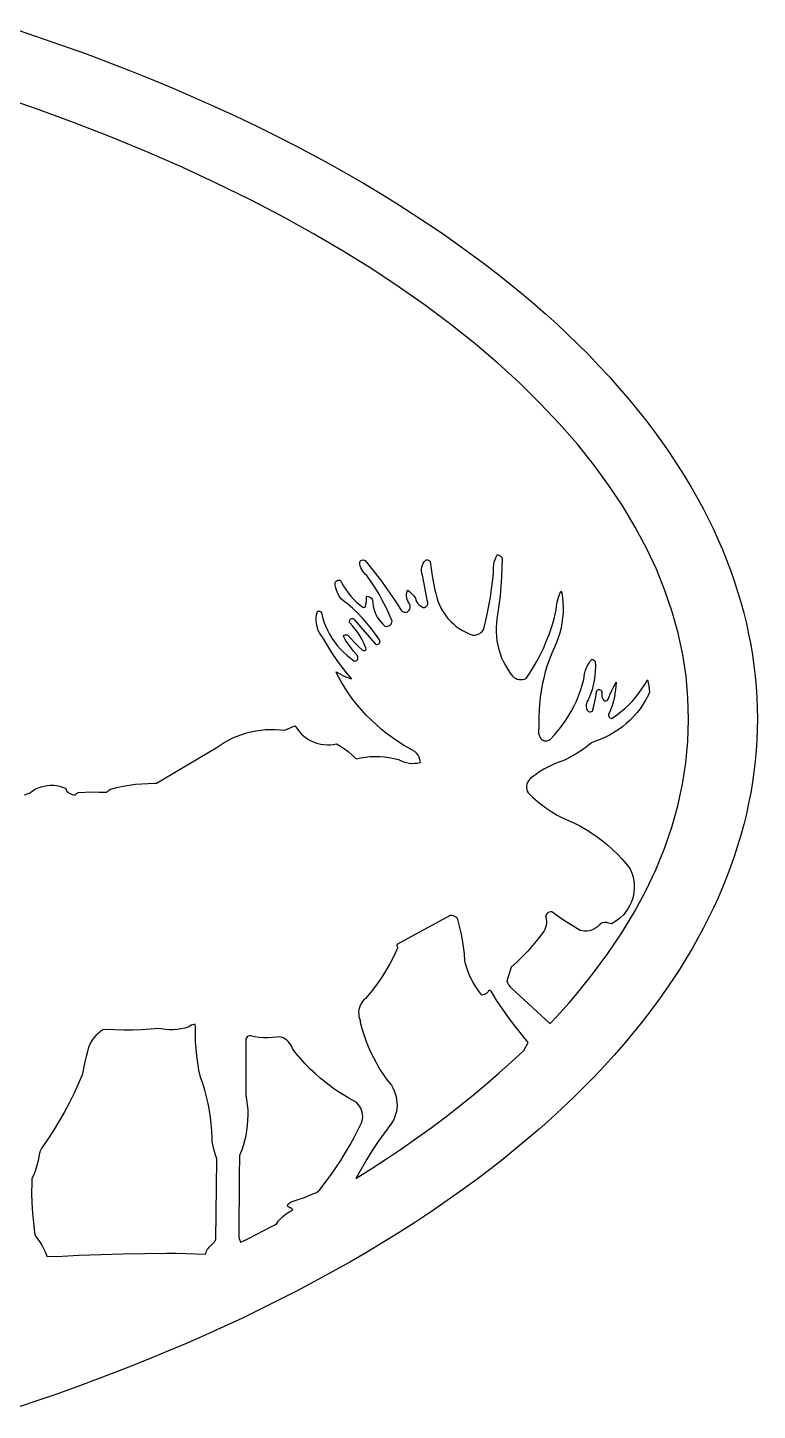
# Model space of a CAD drawing. Extents: x 0.6 to 24.6, y 0.3 to 12.3.
# Drawn here: x 19.27 to 24.57, y 1.28 to 11.32 of the extents above; entities that cross this region are included whole.
import ezdxf

# ---------------------------------------------------------------- set-up
doc = ezdxf.new("R2010")
doc.units = 0
doc.linetypes.add('0', pattern=[0])
doc.layers.add('1', color=7, linetype='0')

msp = doc.modelspace()

# ---------------------------------------------------------------- linework, layer by layer
at = {"layer": '1'}
for points in [[(19.140402, 11.324928), (19.322775, 11.263985), (19.50466, 11.200996), (19.685568, 11.135963), (19.844015, 11.076912), (20.00173, 11.015846), (20.158712, 10.952827), (20.314718, 10.887825), (20.470236, 10.820839), (20.624533, 10.75193), (20.778097, 10.681068), (20.930685, 10.608315), (21.082541, 10.533607), (21.209005, 10.469246), (21.334738, 10.403175), (21.459494, 10.335365), (21.583029, 10.265877), (21.705832, 10.194679), (21.827658, 10.121803), (21.948507, 10.047249), (22.06838, 9.971077), (22.187033, 9.893257), (22.286154, 9.826118), (22.384054, 9.757484), (22.480978, 9.687416), (22.576925, 9.615913), (22.671652, 9.542946), (22.765402, 9.468575), (22.857931, 9.39283), (22.949484, 9.315681), (23.031027, 9.244759), (23.111105, 9.172401), (23.189962, 9.09861), (23.267599, 9.023415), (23.343771, 8.946846), (23.418478, 8.868935), (23.49172, 8.78968), (23.563742, 8.709145), (23.634298, 8.627327), (23.697042, 8.551582), (23.758078, 8.474525), (23.817648, 8.396156), (23.875265, 8.316505), (23.931417, 8.235664), (23.985617, 8.153633), (24.038107, 8.070473), (24.088888, 7.986183), (24.137716, 7.900825), (24.177511, 7.826515), (24.214621, 7.754554), (24.250021, 7.68177), (24.283712, 7.608161), (24.315695, 7.533821), (24.345968, 7.458747), (24.374289, 7.383003), (24.401144, 7.306617), (24.426046, 7.229621), (24.44924, 7.152076), (24.470724, 7.074012), (24.490255, 6.995491), (24.506857, 6.919014), (24.521749, 6.843086), (24.534445, 6.766822), (24.545431, 6.690254), (24.55422, 6.613441), (24.561056, 6.536415), (24.566183, 6.459205), (24.569113, 6.381935), (24.570089, 6.304603), (24.569113, 6.227272), (24.566183, 6.150001), (24.561056, 6.072792), (24.55422, 5.995765), (24.545431, 5.918952), (24.534445, 5.842384), (24.521749, 5.76612), (24.506857, 5.690193), (24.490255, 5.613716), (24.470968, 5.535408), (24.449728, 5.457588), (24.426535, 5.380287), (24.401632, 5.303566), (24.375021, 5.227424), (24.346701, 5.151924), (24.316427, 5.077125), (24.284689, 5.003028), (24.250998, 4.929725), (24.215597, 4.857215), (24.176291, 4.780525), (24.135275, 4.704628), (24.093039, 4.629615), (24.048849, 4.555488), (24.003439, 4.482307), (23.95632, 4.410072), (23.90798, 4.338813), (23.857931, 4.268562), (23.795431, 4.184425), (23.731466, 4.101509), (23.665792, 4.019905), (23.598654, 3.939613), (23.529806, 3.860664), (23.459249, 3.783088), (23.387472, 3.706947), (23.313986, 3.632209), (23.233175, 3.552833), (23.151144, 3.474769), (23.067648, 3.398078), (22.982931, 3.322731), (22.897238, 3.248786), (22.810324, 3.176246), (22.721945, 3.10511), (22.632589, 3.035408), (22.542257, 2.967201), (22.429464, 2.884742), (22.315451, 2.804023), (22.200216, 2.725044), (22.084005, 2.647804), (21.96633, 2.572395), (21.847677, 2.498756), (21.727804, 2.426948), (21.606955, 2.356971), (21.479025, 2.285224), (21.350119, 2.215034), (21.220236, 2.14643), (21.089621, 2.079383), (20.958273, 2.013984), (20.826193, 1.950141), (20.693136, 1.887947), (20.559591, 1.827369), (20.42507, 1.768409), (20.29006, 1.711097), (20.126242, 1.643806), (19.961691, 1.578376), (19.796652, 1.514839), (19.630636, 1.453193), (19.463888, 1.39347), (19.296652, 1.33567), (19.128683, 1.279762)], [(19.241232, 5.751716), (19.282492, 5.766517), (19.300802, 5.779884), (19.320578, 5.791511), (19.341085, 5.801307), (19.362326, 5.809211), (19.384298, 5.815132), (19.406759, 5.819038), (19.429464, 5.820899), (19.452169, 5.820655), (19.474874, 5.818397), (19.497335, 5.814064), (19.519064, 5.807716), (19.540304, 5.799415), (19.544699, 5.788673), (19.551046, 5.778846), (19.558859, 5.77024), (19.568136, 5.763099), (19.57839, 5.757637), (19.589376, 5.754005), (19.600851, 5.752296), (19.61257, 5.752601), (19.61672, 5.757301), (19.621359, 5.761512), (19.626486, 5.765174), (19.631857, 5.768257), (19.683126, 5.77079), (19.734152, 5.77201), (19.785421, 5.771888), (19.836691, 5.770423), (19.841818, 5.77198), (19.847677, 5.778022), (19.853781, 5.783576), (19.860617, 5.788551), (19.867697, 5.792945), (19.912619, 5.804512), (19.957785, 5.814247), (20.003439, 5.822151), (20.049582, 5.828193), (20.095724, 5.832405), (20.141867, 5.834724), (20.188253, 5.835182), (20.201437, 5.836616), (20.63674, 6.092201), (20.665304, 6.112648), (20.695089, 6.131568), (20.725607, 6.148902), (20.757101, 6.164588), (20.789328, 6.178596), (20.822287, 6.190864), (20.855978, 6.201423), (20.890158, 6.210151), (20.924582, 6.217109), (20.959249, 6.222236), (20.994406, 6.225502), (21.029562, 6.226936), (21.064718, 6.226509), (21.099874, 6.22422), (21.134787, 6.2201), (21.206564, 6.251747), (21.214621, 6.246406), (21.227316, 6.227455), (21.241476, 6.209602), (21.257101, 6.193), (21.273947, 6.177772), (21.292257, 6.163978), (21.3113, 6.151741), (21.331564, 6.141151), (21.35256, 6.13227), (21.374289, 6.12519), (21.396261, 6.119911), (21.418966, 6.116462), (21.441671, 6.114936), (21.464376, 6.115303), (21.487082, 6.11753), (21.511496, 6.120948), (21.540304, 6.104499), (21.567892, 6.086341), (21.594503, 6.066535), (21.619894, 6.045112), (21.64382, 6.022224), (21.654318, 6.012855), (21.688009, 6.02024), (21.722189, 6.025642), (21.756369, 6.02906), (21.791037, 6.030494), (21.82546, 6.029884), (21.859884, 6.027259), (21.894064, 6.022651), (21.927999, 6.016029), (21.961447, 6.007484), (21.979513, 5.998329), (21.998312, 5.990943), (22.017599, 5.98542), (22.037619, 5.981788), (22.057638, 5.980079), (22.077902, 5.980323), (22.097921, 5.982521), (22.117697, 5.98664), (22.121115, 5.99076), (22.117453, 6.007759), (22.111349, 6.024086), (22.103292, 6.039436), (22.093039, 6.053566), (22.081076, 6.06623), (22.041037, 6.088172), (21.997824, 6.113227), (21.955832, 6.1399), (21.914572, 6.168128), (21.874777, 6.197883), (21.835714, 6.229133), (21.798117, 6.261817), (21.76174, 6.295875), (21.726583, 6.331306), (21.692892, 6.368019), (21.660666, 6.405982), (21.62966, 6.445137), (21.600363, 6.48542), (21.572531, 6.526771), (21.546164, 6.56916), (21.514425, 6.625068), (21.507345, 6.645698), (21.533712, 6.629432), (21.5613, 6.615211), (21.589865, 6.603126), (21.619406, 6.593238), (21.615499, 6.602058), (21.578634, 6.644691), (21.543478, 6.688758), (21.510031, 6.734169), (21.478537, 6.78083), (21.448751, 6.828743), (21.420919, 6.877754), (21.408468, 6.897773), (21.396994, 6.912879), (21.38674, 6.929023), (21.378439, 6.946113), (21.371847, 6.963935), (21.366964, 6.982307), (21.364035, 7.001106), (21.362814, 7.020088), (21.363546, 7.0391), (21.366232, 7.05793), (21.370626, 7.076423), (21.374777, 7.087104), (21.38088, 7.086433), (21.38674, 7.085029), (21.392355, 7.082954), (21.397726, 7.080238), (21.400656, 7.072578), (21.409201, 7.040534), (21.419455, 7.008979), (21.431417, 6.978096), (21.445089, 6.947914), (21.46047, 6.918586), (21.47756, 6.890144), (21.496359, 6.862739), (21.516378, 6.836433), (21.538107, 6.811317), (21.561056, 6.787452), (21.58547, 6.76493), (21.611105, 6.743812), (21.637716, 6.724189), (21.644552, 6.722908), (21.651388, 6.723884), (21.657736, 6.727027), (21.662619, 6.732002), (21.665548, 6.738288), (21.666525, 6.745216), (21.666525, 6.752265), (21.664816, 6.759071), (21.661398, 6.765235), (21.656515, 6.770362), (21.634542, 6.795234), (21.614035, 6.821205), (21.594748, 6.848213), (21.576925, 6.876228), (21.560568, 6.905097), (21.561789, 6.907997), (21.568624, 6.910987), (21.575705, 6.912788), (21.583273, 6.913398), (21.590597, 6.912757), (21.615988, 6.883552), (21.642599, 6.855445), (21.670431, 6.828498), (21.699484, 6.802772), (21.704367, 6.799995), (21.709738, 6.798866), (21.715353, 6.799446), (21.72048, 6.801673), (21.72463, 6.805397), (21.727316, 6.810188), (21.724142, 6.820289), (21.711691, 6.848823), (21.698019, 6.876625), (21.682394, 6.903602), (21.665548, 6.929695), (21.647238, 6.954841), (21.627707, 6.97892), (21.60671, 7.001869), (21.604757, 7.008033), (21.604757, 7.014503), (21.60671, 7.020698), (21.610373, 7.025978), (21.615499, 7.029823), (21.621847, 7.031898), (21.628195, 7.03199), (21.634542, 7.030067), (21.639669, 7.026344), (21.793234, 6.847175), (21.799337, 6.844459), (21.805929, 6.843788), (21.812521, 6.845283), (21.81838, 6.848732), (21.822531, 6.853828), (21.825216, 6.860023), (21.82546, 6.866706), (21.82546, 6.869514), (21.824972, 6.872261), (21.823996, 6.874916), (21.822775, 6.877388), (21.794455, 6.918617), (21.764425, 6.958595), (21.732687, 6.997291), (21.699484, 7.034645), (21.664572, 7.070564), (21.628195, 7.104988), (21.590597, 7.137886), (21.574972, 7.148323), (21.560568, 7.160285), (21.547628, 7.173622), (21.53591, 7.188209), (21.525656, 7.203895), (21.517111, 7.220558), (21.510275, 7.237953), (21.505392, 7.255989), (21.501974, 7.274421), (21.500753, 7.293067), (21.502462, 7.298255), (21.508078, 7.304328), (21.515402, 7.30857), (21.523458, 7.310615), (21.531759, 7.31031), (21.539816, 7.307685), (21.54714, 7.294502), (21.561544, 7.268013), (21.577414, 7.2425), (21.594992, 7.217994), (21.613791, 7.194648), (21.634298, 7.172493), (21.656027, 7.15168), (21.678976, 7.13224), (21.703146, 7.114265), (21.703878, 7.114204), (21.708273, 7.113563), (21.712912, 7.114021), (21.717062, 7.115577), (21.720968, 7.118141), (21.724874, 7.135719), (21.72756, 7.153572), (21.729025, 7.171546), (21.729025, 7.189582), (21.730001, 7.193885), (21.739523, 7.192604), (21.748556, 7.189674), (21.757101, 7.185157), (21.764669, 7.179237), (21.771017, 7.172065), (21.773214, 7.166511), (21.774435, 7.144966), (21.777365, 7.123634), (21.782248, 7.102607), (21.788839, 7.082069), (21.79714, 7.062171), (21.80715, 7.043037), (21.818624, 7.024818), (21.831808, 7.007606), (21.846212, 6.991584), (21.861837, 6.976844), (21.871115, 6.975318), (21.880392, 6.975837), (21.889181, 6.97837), (21.897482, 6.982826), (21.904318, 6.98896), (21.909933, 6.996467), (21.913595, 7.005012), (21.915304, 7.014137), (21.91506, 7.014289), (21.89382, 7.063972), (21.870626, 7.112892), (21.845968, 7.160987), (21.819601, 7.208198), (21.791525, 7.254463), (21.761984, 7.299751), (21.730978, 7.343971), (21.721945, 7.353309), (21.711203, 7.363594), (21.701681, 7.37516), (21.693869, 7.387825), (21.687765, 7.401405), (21.683615, 7.415657), (21.680929, 7.430336), (21.680441, 7.445228), (21.681906, 7.449195), (21.688253, 7.453926), (21.695578, 7.456794), (21.703634, 7.457557), (21.711447, 7.456214), (21.718527, 7.452796), (21.774923, 7.383461), (21.829367, 7.31266), (21.881857, 7.240455), (21.932638, 7.166877), (21.981222, 7.091987), (21.987082, 7.085792), (21.994162, 7.081184), (22.002218, 7.078376), (22.010763, 7.077583), (22.019308, 7.078865), (22.027121, 7.082069), (22.033957, 7.087074), (22.039572, 7.093605), (22.043234, 7.101234), (22.046164, 7.110694), (22.046896, 7.120613), (22.045187, 7.130409), (22.041281, 7.139534), (22.035177, 7.147438), (22.02883, 7.158454), (22.023947, 7.170265), (22.020773, 7.182624), (22.019308, 7.19532), (22.019552, 7.208076), (22.021505, 7.22068), (22.025412, 7.232887), (22.02883, 7.238899), (22.044455, 7.226234), (22.059103, 7.212318), (22.072531, 7.197212), (22.084738, 7.181037), (22.088156, 7.168251), (22.093283, 7.156074), (22.100119, 7.144783), (22.108419, 7.134651), (22.118429, 7.125831), (22.129416, 7.118537), (22.141378, 7.112953), (22.149191, 7.113563), (22.156515, 7.116035), (22.163107, 7.120216), (22.168478, 7.125892), (22.172384, 7.132667), (22.174337, 7.140205), (22.174582, 7.148017), (22.172873, 7.155647), (22.134787, 7.347206), (22.130392, 7.361457), (22.128195, 7.376167), (22.128195, 7.39109), (22.130392, 7.405799), (22.135031, 7.420021), (22.141378, 7.433448), (22.149679, 7.445747), (22.159933, 7.456672), (22.164328, 7.458992), (22.172384, 7.458808), (22.180197, 7.456459), (22.187033, 7.452125), (22.192404, 7.446083), (22.197775, 7.393745), (22.205343, 7.341651), (22.215109, 7.289894), (22.226583, 7.238563), (22.231955, 7.214027), (22.239035, 7.185829), (22.248068, 7.15821), (22.259054, 7.131324), (22.271994, 7.105232), (22.286642, 7.080116), (22.302999, 7.056098), (22.321066, 7.033302), (22.340597, 7.011817), (22.360128, 6.992958), (22.381124, 6.975502), (22.403097, 6.95948), (22.426046, 6.945045), (22.449972, 6.932167), (22.474874, 6.920997), (22.500265, 6.911537), (22.513693, 6.91175), (22.526876, 6.913948), (22.539572, 6.918159), (22.551535, 6.924232), (22.562277, 6.932045), (22.571798, 6.941413), (22.579855, 6.952125), (22.584982, 6.966163), (22.601583, 7.039558), (22.616476, 7.113319), (22.62966, 7.187416), (22.64089, 7.261817), (22.650412, 7.336463), (22.652609, 7.363777), (22.651144, 7.383735), (22.651388, 7.403724), (22.653585, 7.423622), (22.657736, 7.443183), (22.663839, 7.462226), (22.671896, 7.480628), (22.681417, 7.498176), (22.691427, 7.493446), (22.700216, 7.487098), (22.708029, 7.479316), (22.714376, 7.470344), (22.713156, 7.402015), (22.710226, 7.333747), (22.705587, 7.265571), (22.69924, 7.197517), (22.691427, 7.129615), (22.681906, 7.061958), (22.676291, 7.030433), (22.672628, 6.998634), (22.670919, 6.966682), (22.671164, 6.934669), (22.673117, 6.902717), (22.677023, 6.870948), (22.682882, 6.839485), (22.690451, 6.808387), (22.699972, 6.777839), (22.711203, 6.747871), (22.724386, 6.718635), (22.739035, 6.690254), (22.755392, 6.662757), (22.773458, 6.636299), (22.781759, 6.624122), (22.790304, 6.613807), (22.800558, 6.604988), (22.812033, 6.597877), (22.824484, 6.592659), (22.837423, 6.589454), (22.850851, 6.588386), (22.864279, 6.589424), (22.877462, 6.592567), (22.889914, 6.597724), (22.909445, 6.624458), (22.938253, 6.670722), (22.965353, 6.718025), (22.990744, 6.766304), (23.014181, 6.815498), (23.03591, 6.865516), (23.055685, 6.916328), (23.073507, 6.967811), (23.089621, 7.019935), (23.103537, 7.072608), (23.107199, 7.094734), (23.109884, 7.123085), (23.115011, 7.15113), (23.121847, 7.178718), (23.131124, 7.205696), (23.142111, 7.231941), (23.147482, 7.220069), (23.153097, 7.183631), (23.156515, 7.146949), (23.15798, 7.110115), (23.157248, 7.073249), (23.154562, 7.036506), (23.149679, 6.999977), (23.142599, 6.963783), (23.133566, 6.928016), (23.12258, 6.89286), (23.10964, 6.858345), (23.094748, 6.824653), (23.075705, 6.780982), (23.058371, 6.73664), (23.042501, 6.691658), (23.028585, 6.646064), (23.016623, 6.600013), (23.006124, 6.553504), (22.99758, 6.50666), (22.990744, 6.45948), (22.985861, 6.412117), (22.982687, 6.36457), (22.981466, 6.316932), (22.981955, 6.269294), (22.982443, 6.236183), (22.979513, 6.223762), (22.978781, 6.211036), (22.979757, 6.19831), (22.982687, 6.18592), (22.98757, 6.17411), (22.994162, 6.163154), (23.002218, 6.153358), (23.010763, 6.147956), (23.020285, 6.144386), (23.030294, 6.142829), (23.040548, 6.143318), (23.050314, 6.145881), (23.059347, 6.150367), (23.067404, 6.156593), (23.095968, 6.187141), (23.123068, 6.21891), (23.148703, 6.251838), (23.172873, 6.285896), (23.195578, 6.320961), (23.216818, 6.357002), (23.236349, 6.393959), (23.254171, 6.431709), (23.270285, 6.470253), (23.284689, 6.509437), (23.297384, 6.549232), (23.308371, 6.589546), (23.31008, 6.609809), (23.313498, 6.629859), (23.318624, 6.649513), (23.32546, 6.668678), (23.334005, 6.687171), (23.344015, 6.704872), (23.35549, 6.721626), (23.368429, 6.737342), (23.375021, 6.734474), (23.381124, 6.730598), (23.386496, 6.725746), (23.391134, 6.7201), (23.392599, 6.685554), (23.392111, 6.650978), (23.389181, 6.616493), (23.384298, 6.582252), (23.377462, 6.548408), (23.368429, 6.515022), (23.357443, 6.482246), (23.344259, 6.450233), (23.339132, 6.441993), (23.333029, 6.430488), (23.328878, 6.418159), (23.326681, 6.405311), (23.326681, 6.39228), (23.328634, 6.379402), (23.332541, 6.367012), (23.337423, 6.36161), (23.343283, 6.357673), (23.350119, 6.355445), (23.357443, 6.35514), (23.364523, 6.356727), (23.370871, 6.360145), (23.380392, 6.394508), (23.388205, 6.429237), (23.394796, 6.464241), (23.399679, 6.499519), (23.4009, 6.505592), (23.404806, 6.510505), (23.409933, 6.514076), (23.416037, 6.516059), (23.422384, 6.516212), (23.428244, 6.514564), (23.433615, 6.511268), (23.438009, 6.506568), (23.440451, 6.500862), (23.440451, 6.497322), (23.438498, 6.486183), (23.438498, 6.474861), (23.440207, 6.463691), (23.443869, 6.45298), (23.44924, 6.443031), (23.45632, 6.43415), (23.462912, 6.433326), (23.469503, 6.43415), (23.475607, 6.4365), (23.480978, 6.440254), (23.485373, 6.445228), (23.498556, 6.477058), (23.512716, 6.508522), (23.527609, 6.539588), (23.543478, 6.570198), (23.541525, 6.53556), (23.537374, 6.501075), (23.531515, 6.466865), (23.523703, 6.433052), (23.513937, 6.399757), (23.502218, 6.367042), (23.488791, 6.335029), (23.488791, 6.328498), (23.490499, 6.322181), (23.493673, 6.316535), (23.498312, 6.311897), (23.503927, 6.308601), (23.510275, 6.306892), (23.542501, 6.328224), (23.573751, 6.351203), (23.603537, 6.375801), (23.632101, 6.401954), (23.659201, 6.429603), (23.684835, 6.458595), (23.708761, 6.488929), (23.731222, 6.520484), (23.75173, 6.553169), (23.770773, 6.586921), (23.771505, 6.587959), (23.776876, 6.565895), (23.781027, 6.543586), (23.784201, 6.521095), (23.786154, 6.498481), (23.775167, 6.472175), (23.757833, 6.43946), (23.738546, 6.407814), (23.71755, 6.377296), (23.694845, 6.347999), (23.670675, 6.320076), (23.644796, 6.293556), (23.617453, 6.268531), (23.588644, 6.245124), (23.558615, 6.223365), (23.527609, 6.203376), (23.495382, 6.185157), (23.462179, 6.1688), (23.427999, 6.154365), (23.393087, 6.141883), (23.364523, 6.129371), (23.32839, 6.101142), (23.291037, 6.074501), (23.252707, 6.049568), (23.213156, 6.026313), (23.172628, 6.004859), (23.154806, 5.997505), (23.119406, 5.985481), (23.084982, 5.971412), (23.051291, 5.95539), (23.018576, 5.937446), (22.987082, 5.91764), (22.956564, 5.896064), (22.943136, 5.886604), (22.931906, 5.880073), (22.921896, 5.872016), (22.912863, 5.862586), (22.905294, 5.851997), (22.899435, 5.840461), (22.895285, 5.828193), (22.892843, 5.815467), (22.892355, 5.802497), (22.893576, 5.789619), (22.896749, 5.777015), (22.903585, 5.765113), (22.935812, 5.734626), (22.969015, 5.705543), (23.003683, 5.677925), (23.039572, 5.651832), (23.076437, 5.627296), (23.114279, 5.604377), (23.153097, 5.583137), (23.197531, 5.564826), (23.240988, 5.544654), (23.283712, 5.522682), (23.32546, 5.498939), (23.366232, 5.473457), (23.405783, 5.446296), (23.444113, 5.417488), (23.481222, 5.387092), (23.517111, 5.355171), (23.551535, 5.321754), (23.584738, 5.286933), (23.616232, 5.25074), (23.646261, 5.213264), (23.660177, 5.178657), (23.669455, 5.143318), (23.674582, 5.107704), (23.675314, 5.07209), (23.672873, 5.045784), (23.668478, 5.019752), (23.661642, 4.994178), (23.652853, 4.969276), (23.641623, 4.945228), (23.628439, 4.922218), (23.613302, 4.900428), (23.596212, 4.880012), (23.570333, 4.854957), (23.541037, 4.832862), (23.509054, 4.814186), (23.501486, 4.815498), (23.48757, 4.820259), (23.472921, 4.822883), (23.458273, 4.823341), (23.443624, 4.821571), (23.429464, 4.817695), (23.418966, 4.804634), (23.407003, 4.792976), (23.39382, 4.782905), (23.379171, 4.774604), (23.363791, 4.768196), (23.347677, 4.763801), (23.331076, 4.761451), (23.314474, 4.761207), (23.297873, 4.763069), (23.281515, 4.767005), (23.230246, 4.796363), (23.179953, 4.827705), (23.131124, 4.86103), (23.083517, 4.896278), (23.074972, 4.900733), (23.065207, 4.900733), (23.055929, 4.898506), (23.047384, 4.894142), (23.04006, 4.887916), (23.034201, 4.880104), (23.030539, 4.871223), (23.031515, 4.864173), (23.034933, 4.848976), (23.036642, 4.833473), (23.036398, 4.817878), (23.034201, 4.802406), (23.030294, 4.78733), (23.024435, 4.772834), (23.017111, 4.759132), (23.008078, 4.746406), (22.973654, 4.702003), (22.937765, 4.65879), (22.900412, 4.616859), (22.861593, 4.57624), (22.821554, 4.536964), (22.78005, 4.499122), (22.749533, 4.398414), (22.749533, 4.396461), (22.755636, 4.382453), (22.763449, 4.3693), (22.77297, 4.357185), (22.783712, 4.346321), (23.058859, 4.091774), (23.06423, 4.089637), (23.110373, 4.13935), (23.156027, 4.189643), (23.200949, 4.240516), (23.245382, 4.291969), (23.37258, 4.449165), (23.483175, 4.599006), (23.584494, 4.749794), (23.676046, 4.901496), (23.758322, 5.054054), (23.830832, 5.207374), (23.89382, 5.361518), (23.947531, 5.516304), (23.991232, 5.67176), (24.025412, 5.827827), (24.05007, 5.984382), (24.064962, 6.141487), (24.070089, 6.299049), (24.065451, 6.456611), (24.051291, 6.613716), (24.027609, 6.770301), (23.993917, 6.926399), (23.950949, 7.081855), (23.89797, 7.23664), (23.835714, 7.390754), (23.763693, 7.544136), (23.68215, 7.696662), (23.591574, 7.848396), (23.490988, 7.999183), (23.381124, 8.149055), (23.261496, 8.29789), (23.130148, 8.448372), (22.989767, 8.597115), (22.840597, 8.743599), (22.682882, 8.887733), (22.516623, 9.029518), (22.341818, 9.168892), (22.158712, 9.305824), (21.966818, 9.440254), (21.766867, 9.572151), (21.558615, 9.701424), (21.342306, 9.828102), (21.117453, 9.952065), (20.884787, 10.073341), (20.640646, 10.193489), (20.388937, 10.31028), (20.131124, 10.423012), (19.867208, 10.531715), (19.597433, 10.63633), (19.322042, 10.736824), (19.040792, 10.833199)]]:
    msp.add_lwpolyline(points, dxfattribs=at)
for points in [[(22.409689, 3.493507), (22.505148, 3.570289), (22.598898, 3.648872), (22.691427, 3.729194), (22.782248, 3.811286), (22.871603, 3.895088), (22.904318, 3.952613), (22.855246, 4.011756), (22.807638, 4.072181), (22.76174, 4.133857), (22.717306, 4.196723), (22.674826, 4.260719), (22.63381, 4.325813), (22.631369, 4.328132), (22.627707, 4.328804), (22.624289, 4.32917), (22.620626, 4.3292), (22.616964, 4.328895), (22.615255, 4.327003), (22.609884, 4.318824), (22.603292, 4.311683), (22.59548, 4.305793), (22.586691, 4.301338), (22.577414, 4.298439), (22.567648, 4.297187), (22.544943, 4.32624), (22.524191, 4.356544), (22.505148, 4.388008), (22.487814, 4.42057), (22.472677, 4.454048), (22.459249, 4.48838), (22.448019, 4.523445), (22.443624, 4.546211), (22.439962, 4.597053), (22.434347, 4.647712), (22.426779, 4.698127), (22.417013, 4.748176), (22.405539, 4.797798), (22.391867, 4.846931), (22.388205, 4.854438), (22.380148, 4.862434), (22.370626, 4.868721), (22.360128, 4.873054), (22.348898, 4.875312), (22.337423, 4.875373), (21.949972, 4.664894), (21.94924, 4.661689), (21.948996, 4.658363), (21.949728, 4.655128), (21.951193, 4.652137), (21.951681, 4.65052), (21.95339, 4.644599), (21.953634, 4.638465), (21.952658, 4.632392), (21.950216, 4.626747), (21.925314, 4.575019), (21.898458, 4.524299), (21.86965, 4.474617), (21.839132, 4.426124), (21.806417, 4.378822), (21.772238, 4.332832), (21.736105, 4.288185), (21.72048, 4.272895), (21.708761, 4.261726), (21.698507, 4.249275), (21.689718, 4.235725), (21.682638, 4.22126), (21.677267, 4.206062), (21.673605, 4.190345), (21.671652, 4.174324), (21.671896, 4.15818), (21.673849, 4.142158), (21.677511, 4.126472), (21.683126, 4.111305), (21.682882, 4.0998), (21.694845, 4.054695), (21.708761, 4.010108), (21.724142, 3.966102), (21.741476, 3.922706), (21.760275, 3.880043), (21.780783, 3.838111), (21.802999, 3.797035), (21.826681, 3.756813), (21.851828, 3.717567), (21.878683, 3.679328), (21.896261, 3.659217), (21.909201, 3.641181), (21.920431, 3.622139), (21.929953, 3.60218), (21.937765, 3.581459), (21.943624, 3.560188), (21.947775, 3.538459), (21.950216, 3.516456), (21.95046, 3.494331), (21.948996, 3.472267), (21.945822, 3.450386), (21.940451, 3.428901), (21.933371, 3.407936), (21.924582, 3.387641), (21.905783, 3.359626), (21.859152, 3.296424), (21.81423, 3.232063), (21.770773, 3.166603), (21.729025, 3.100105), (21.688986, 3.032569), (21.650656, 2.964057), (21.762716, 3.034309), (21.873556, 3.106391), (21.983419, 3.180274), (22.091818, 3.255958), (22.198996, 3.333381), (22.304953, 3.412574)], [(20.641623, 3.097969), (20.640402, 3.105995), (20.630392, 3.13639), (20.621359, 3.167182), (20.613791, 3.19828), (20.607199, 3.229652), (20.605978, 3.259681), (20.604025, 3.309791), (20.600119, 3.359779), (20.594259, 3.409584), (20.586691, 3.459144), (20.577414, 3.508399), (20.566183, 3.557258), (20.552999, 3.605659), (20.538107, 3.653541), (20.521505, 3.700843), (20.510763, 3.752143), (20.50173, 3.80381), (20.49465, 3.855751), (20.489279, 3.907936), (20.485861, 3.960243), (20.484396, 4.012672), (20.484884, 4.065101), (20.483664, 4.083442), (20.473166, 4.082954), (20.462912, 4.080787), (20.453146, 4.076972), (20.444113, 4.071662), (20.436056, 4.064949), (20.408468, 4.056709), (20.380392, 4.050575), (20.351828, 4.046546), (20.323019, 4.044715), (20.29421, 4.045021), (20.265402, 4.047493), (20.237082, 4.052131), (20.218527, 4.054847), (20.15505, 4.048469), (20.09133, 4.044136), (20.027609, 4.041908), (19.963644, 4.041755), (19.899923, 4.043678), (19.836203, 4.047676), (19.812521, 4.045051), (19.79421, 4.0326), (19.777121, 4.018562), (19.761251, 4.003028), (19.746847, 3.986152), (19.733908, 3.968055), (19.722921, 3.94889), (19.7134, 3.92881), (19.705832, 3.907966), (19.700216, 3.886512), (19.689962, 3.849586), (19.680929, 3.812355), (19.673361, 3.774787), (19.667257, 3.736976), (19.662374, 3.718055), (19.632345, 3.648262), (19.600363, 3.579353), (19.566427, 3.51139), (19.530539, 3.444435), (19.492697, 3.378547), (19.453146, 3.313789), (19.411642, 3.25019), (19.368185, 3.187812), (19.352804, 3.159004), (19.347677, 3.124977), (19.340841, 3.091255), (19.332296, 3.05796), (19.322042, 3.025123), (19.31008, 2.992866), (19.296408, 2.96128), (19.294699, 2.930152), (19.294455, 2.858253), (19.296408, 2.786384), (19.300802, 2.714607), (19.307394, 2.642982), (19.316183, 2.571632), (19.322287, 2.543983), (19.339376, 2.522224), (19.355246, 2.499458), (19.36965, 2.475746), (19.382589, 2.45121), (19.394064, 2.42591), (19.40383, 2.399971), (19.477804, 2.398292), (19.637228, 2.406105), (19.796896, 2.4123), (19.95632, 2.416877), (20.115988, 2.419837), (20.275656, 2.421211), (20.345968, 2.420906), (20.416281, 2.419776), (20.486349, 2.417823), (20.556662, 2.415077), (20.560568, 2.418159), (20.562277, 2.428474), (20.565695, 2.438301), (20.570822, 2.447364), (20.577658, 2.455299), (20.588156, 2.468513), (20.59963, 2.480934), (20.611837, 2.492561), (20.624777, 2.503334), (20.63381, 2.521034)], [(21.15505, 2.768714), (21.155783, 2.772254), (21.157248, 2.77552), (21.159445, 2.778358), (21.162374, 2.780647), (21.167746, 2.785652), (21.173849, 2.789985), (21.180197, 2.793525), (21.187033, 2.796272), (21.232443, 2.810707), (21.277121, 2.826728), (21.32131, 2.844245), (21.365011, 2.863258), (21.388205, 2.882453), (21.428976, 2.93415), (21.468039, 2.987007), (21.50588, 3.040931), (21.542013, 3.095924), (21.576437, 3.151924), (21.609396, 3.208869), (21.640646, 3.266731), (21.670431, 3.325447), (21.685324, 3.352851), (21.69216, 3.367317), (21.697042, 3.382484), (21.699972, 3.398139), (21.701193, 3.414039), (21.70046, 3.429969), (21.697775, 3.445716), (21.693136, 3.460975), (21.686544, 3.475563), (21.678488, 3.489265), (21.668478, 3.501838), (21.657248, 3.51316), (21.644796, 3.523017), (21.600363, 3.547309), (21.556662, 3.573249), (21.513937, 3.600776), (21.472433, 3.62989), (21.431906, 3.660469), (21.392599, 3.692573), (21.354513, 3.726081), (21.317648, 3.760963), (21.282003, 3.797187), (21.247824, 3.834724), (21.215109, 3.873481), (21.190451, 3.907569), (21.185324, 3.922004), (21.178488, 3.935676), (21.169943, 3.948341), (21.159933, 3.959785), (21.148458, 3.969886), (21.135763, 3.978401), (21.121847, 3.985237), (21.107443, 3.990242), (21.09255, 3.993385), (21.075949, 3.991798), (21.04421, 3.987617), (21.012472, 3.985633), (20.98049, 3.985878), (20.948751, 3.988349), (20.917257, 3.993019), (20.886007, 3.999885), (20.877218, 3.99961), (20.868673, 3.997047), (20.861349, 3.992347), (20.85549, 3.985847), (20.851339, 3.978004), (20.850363, 3.575141), (20.856955, 3.537941), (20.861837, 3.500434), (20.864767, 3.462745), (20.865499, 3.424964), (20.864523, 3.387184), (20.861837, 3.349494), (20.856955, 3.311988), (20.850363, 3.274787), (20.841574, 3.237983), (20.83132, 3.201637), (20.819113, 3.165901), (20.804953, 3.130805), (20.803732, 2.982215), (20.802511, 2.833595), (20.801535, 2.685005), (20.800802, 2.536384), (20.812521, 2.501167), (20.81423, 2.500587), (20.870138, 2.528358), (20.926046, 2.556587), (20.981466, 2.585304), (21.036886, 2.614448), (21.059103, 2.626289), (21.076681, 2.638374), (21.089376, 2.655616), (21.103537, 2.671791), (21.118917, 2.686775), (21.135519, 2.700477), (21.152853, 2.712837), (21.171408, 2.723762), (21.190695, 2.733161), (21.19338, 2.73719), (21.18508, 2.7443), (21.176046, 2.750648), (21.166769, 2.756202), (21.156759, 2.760841), (21.154806, 2.767128)]]:
    msp.add_lwpolyline(points, close=True, dxfattribs=at)

doc.saveas('drawing.dxf')
